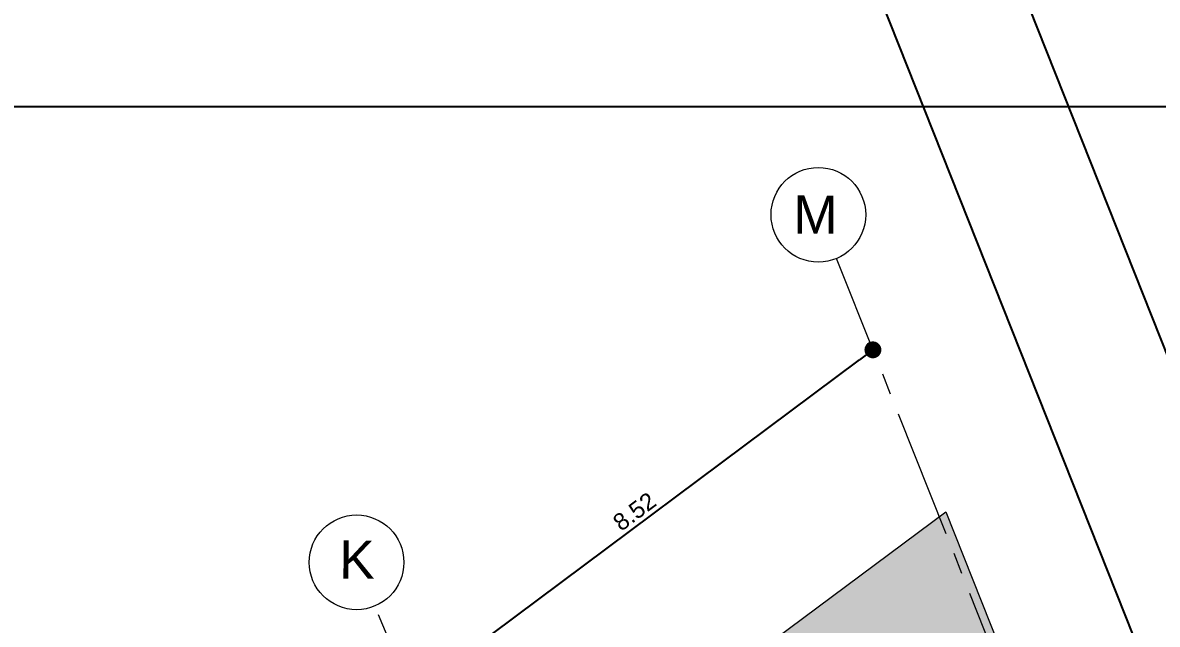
# Model space of a CAD drawing. Header units: metres. Extents: x -466 to 1322, y -1072 to 50.
# Drawn here: x 835.21 to 852.01, y -170.54 to -161.63 of the extents above; entities that cross this region are included whole.
import ezdxf

# ---------------------------------------------------------------- set-up
doc = ezdxf.new("R2010")
doc.units = ezdxf.units.M
doc.linetypes.add('CENTER2', pattern=[28.575, 19.05, -3.175, 3.175, -3.175])
for name, color, linetype, lineweight in [('A - PISO', 1, 'Continuous', 0), ('A - TXT 100 -1', 2, 'Continuous', 0), ('A-COTAS', 41, 'Continuous', 0), ('A-EJES', 61, 'CENTER2', 0)]:
    doc.layers.add(name, color=color, linetype=linetype, lineweight=lineweight)
doc.layers.add('AKU_Poligono', color=1, linetype='Continuous')
doc.layers.add('Hatch fondo', color=254, linetype='Continuous', lineweight=0, transparency=0.5)
doc.styles.get("Standard").update_dxf_attribs({"font": 'arial.ttf'})
doc.styles.add('Style-Arial', font='arial.ttf')
doc.dimstyles.new('ISO-25', dxfattribs={"dimscale": 0.1, "dimtxt": 2.5, "dimasz": 2.5, "dimexe": 1.25, "dimexo": 0.625, "dimtad": 1, "dimdsep": 46, "dimtxsty": 'Standard', "dimblk": 'DOT', "dimcen": 2.5, "dimadec": 0, "dimazin": 0, "dimtfac": 1, "dimtmove": 0, "dimatfit": 3, "dimfxl": 1, "dimarcsym": 0})

# ---------------------------------------------------------------- blocks, each defined once
blk = doc.blocks.new('_Dot')
at = {"color": 0, "linetype": 'ByBlock', "lineweight": -2}
blk.add_line((-0.5, 0), (-1, 0), dxfattribs=at)
at = {"color": 0, "linetype": 'ByBlock', "const_width": 0.5}
blk.add_lwpolyline([(-0.25, 0, 1), (0.25, 0, 1)], format="xyb", close=True, dxfattribs=at)
blk = doc.blocks.new('*D64')
at = {"layer": 'A-COTAS', "color": 0, "lineweight": -2, "transparency": 16777216}
for p, q in [((847.763, -166.422), (847.725, -166.371)), ((841.166, -171.416), (847.6, -166.621)), ((840.928, -171.516), (840.891, -171.466))]:
    blk.add_line(p, q, dxfattribs=at)
at = {"layer": 'Defpoints', "color": 0, "transparency": 16777216}
for p in [(847.8, -166.472), (847.8, -166.472), (840.966, -171.566)]:
    blk.add_point(p, dxfattribs=at)
at = {"layer": 'A-COTAS', "color": 0, "lineweight": -2, "transparency": 16777216, "xscale": 0.25, "yscale": 0.25, "zscale": 0.25}
for p, rotation in [((847.8, -166.472), 36.6996102329027), ((840.966, -171.566), 216.6996102329027)]:
    blk.add_blockref('_Dot', p, dxfattribs=dict(at, rotation=rotation))
at = {"layer": 'A-COTAS', "color": 0, "transparency": 16777216, "insert": (844.269, -168.866), "char_height": 0.25, "attachment_point": 5, "rotation": 36.6996}
blk.add_mtext('8.52', dxfattribs=at)

msp = doc.modelspace()

# ---------------------------------------------------------------- hatches: boundary and pattern name
at = {"layer": 'Hatch fondo', "transparency": 33554559}
h = msp.add_hatch(color=256, dxfattribs=at)
h.dxf.hatch_style = 1
edge = h.paths.add_edge_path()
edge.add_line((813.458, -201.629), (817.569, -198.566))
edge.add_line((817.569, -198.566), (818.198, -199.409))
edge.add_arc((819.711, -201.272), 2.4, 129.0876, 313.6248)
edge.add_line((821.367, -203.009), (823.718, -204.146))
edge.add_line((823.718, -204.146), (822.76, -206.127))
edge.add_line((822.76, -206.127), (813.458, -201.629))
h.paths.add_polyline_path([(826.319, -197.406), (824.797, -196.67), (846.546, -180.276), (851.897, -176.47), (850.751, -173.583), (849.28, -174.68), (846.352, -170.751), (848.878, -168.868), (859.538, -195.709), (857.27, -200.565), (852.201, -198.737), (848.75, -190.471), (845.634, -183.009)])

# ---------------------------------------------------------------- linework, layer by layer
msp.add_lwpolyline([(796.905, -162.871), (888.548, -162.871), (888.548, -225.141), (796.905, -225.141)], close=True)
at = {"layer": 'A - PISO', "ltscale": 0.05}
msp.add_lwpolyline([(846.352, -170.751), (848.878, -168.868), (859.538, -195.709), (857.27, -200.565), (852.201, -198.737), (845.634, -183.009), (826.319, -197.406)], dxfattribs=at)
at = {"layer": 'A - TXT 100 -1'}
for centre in [(846.992, -164.472), (840.152, -169.618)]:
    msp.add_circle(centre, 0.701, dxfattribs=at)
at = {"layer": 'A-EJES', "ltscale": 0.1}
for p, q in [((859.449, -195.744), (847.262, -165.119)), ((852.224, -198.52), (840.422, -170.265))]:
    msp.add_line(p, q, dxfattribs=at)
at = {"layer": 'AKU_Poligono'}
for points in [[(824.687, -102.807), (892.178, -272.749), (895.004, -293.864)], [(826.861, -102.864), (894.128, -272.239), (896.986, -293.599)]]:
    msp.add_lwpolyline(points, dxfattribs=at)

# ---------------------------------------------------------------- texts
at = {"layer": 'A - TXT 100 -1', "style": 'Style-Arial'}
for s, p in [('M', (846.62, -164.749)), ('K', (839.893, -169.857))]:
    msp.add_text(s, height=0.564, rotation=359.7227, dxfattribs=at).set_placement(p)

# ---------------------------------------------------------------- dimensions: what is measured, and where the dimension line sits
at = {"layer": 'A-COTAS'}
dim = msp.add_linear_dim(base=(847.8, -166.472), p1=(840.966, -171.566), p2=(847.8, -166.472), angle=36.6996, dimstyle='ISO-25', override={"dimtmove": 1}, dxfattribs=at)
dim.commit()
dim.dimension.update_dxf_attribs({"geometry": '*D64', "text_midpoint": (844.269, -168.866)})

doc.saveas('drawing.dxf')
